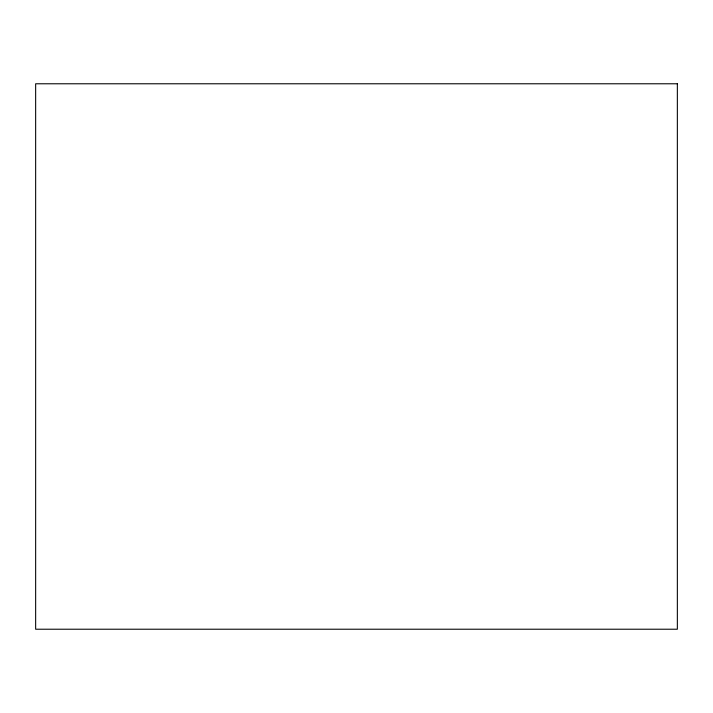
<?xml version="1.0" encoding="UTF-8"?>
<svg xmlns="http://www.w3.org/2000/svg" width="713" height="713" viewBox="0 0 713 713"><rect width="100%" height="100%" fill="white"/><g stroke="black" fill="none" stroke-linecap="round" stroke-linejoin="round"><path stroke-width="1.07" d="M677.35 83.778L35.65 83.778L35.65 629.222L677.35 629.222L677.35 83.778"/></g></svg>
